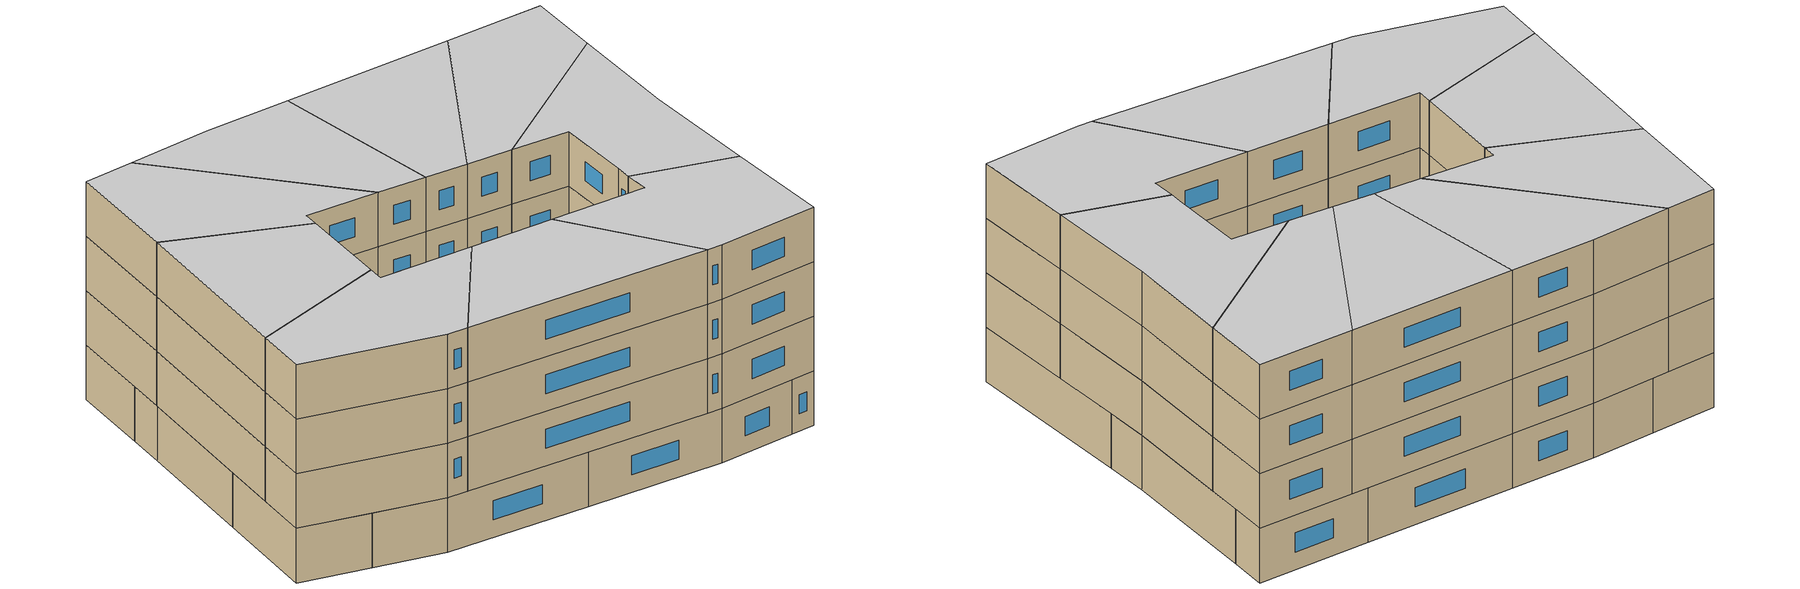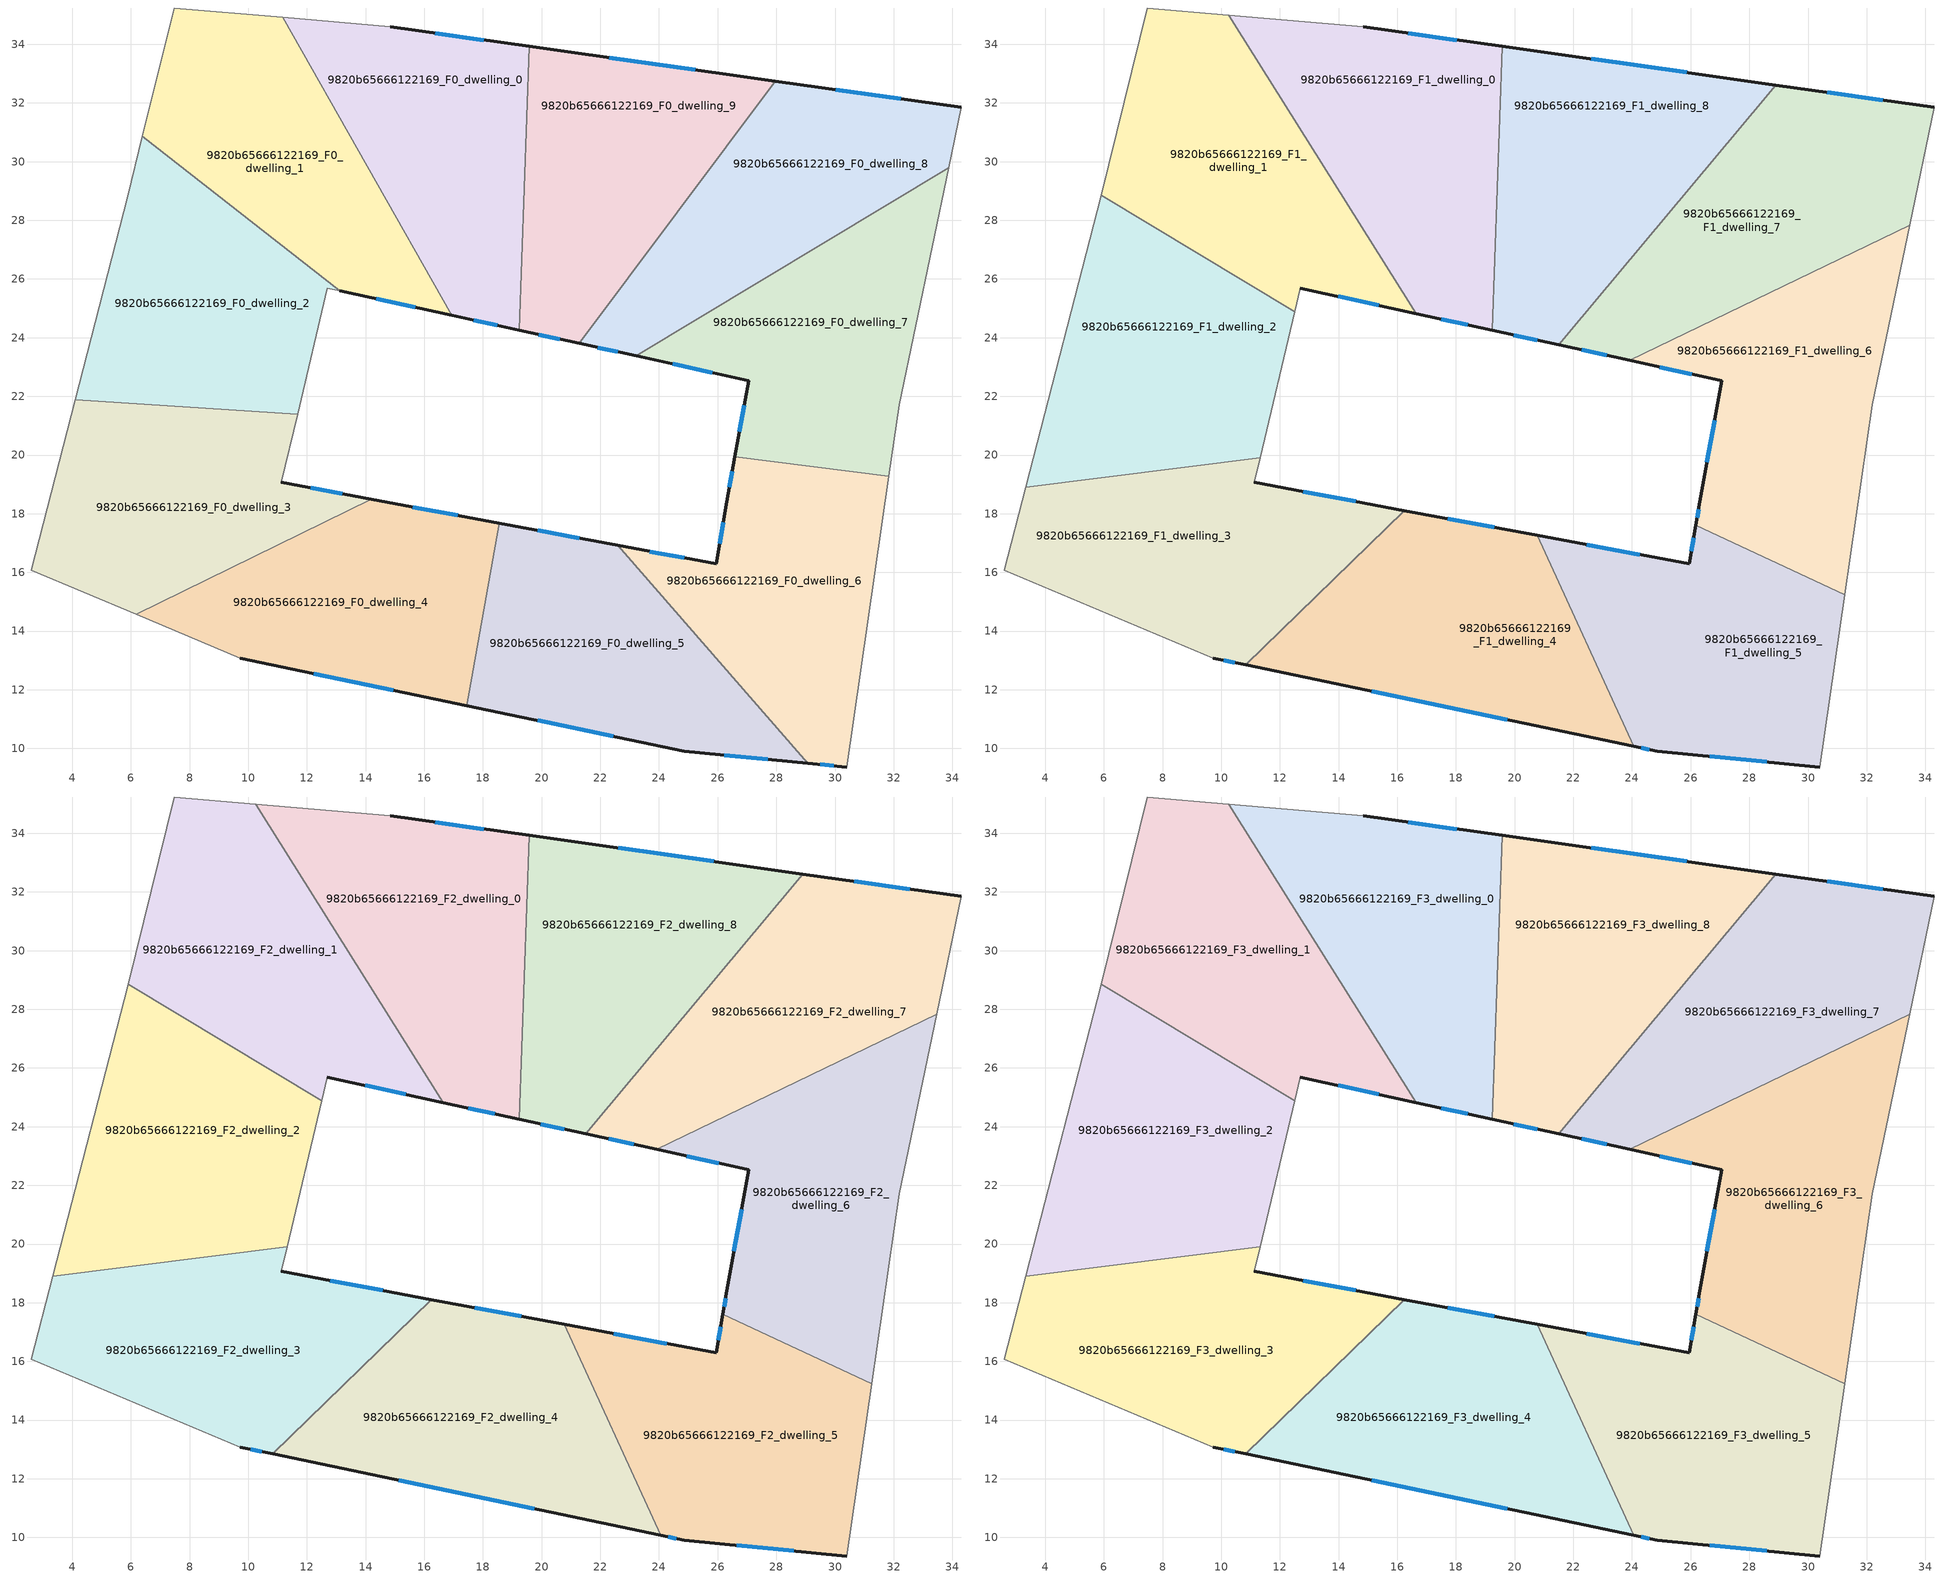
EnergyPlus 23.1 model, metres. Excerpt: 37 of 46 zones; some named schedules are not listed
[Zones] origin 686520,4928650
9820b65666122169_F0_dwelling_0
 floor ground (EU_floor_Construction): 19.57,33.93 19.23,24.25 16.93,24.76 11.18,34.91 14.83,34.6 z0
 wall outside (EU_wall_Construction): 16.93,24.76 19.23,24.25 / 19.57,33.93 14.83,34.6 z0:3
 wall to 9820b65666122169_F0_dwelling_9 (EU_wall_Construction): 19.23,24.25 19.57,33.93 z0:3
 wall to 9820b65666122169_F0_dwelling_1 (EU_wall_Construction): 11.18,34.91 16.93,24.76 z0:3
 wall adiabatic (EU_wall_Construction): 14.83,34.6 11.18,34.91 z0:3
 window (EU_Window_Construction): 17.68,24.59 18.49,24.42 / 18.03,34.14 16.37,34.38 z0.98:2.02
9820b65666122169_F0_dwelling_1
 floor ground (EU_floor_Construction): 11.18,34.91 16.93,24.76 13.12,25.59 6.4,30.86 7.47,35.24 z0
 wall outside (EU_wall_Construction): 13.12,25.59 16.93,24.76 z0:3
 wall to 9820b65666122169_F0_dwelling_2 (EU_wall_Construction): 6.4,30.86 13.12,25.59 z0:3
 wall adiabatic (EU_wall_Construction): 11.18,34.91 7.47,35.24 6.4,30.86 z0:3
 window (EU_Window_Construction): 14.36,25.32 15.69,25.03 z0.98:2.02
9820b65666122169_F0_dwelling_2
 floor ground (EU_floor_Construction): 12.69,25.69 11.68,21.38 4.1,21.88 5.89,28.82 6.4,30.86 13.12,25.59 z0
 wall adiabatic (EU_wall_Construction): 11.68,21.38 12.69,25.69 13.12,25.59 / 6.4,30.86 5.89,28.82 4.1,21.88 z0:3
 wall to 9820b65666122169_F0_dwelling_3 (EU_wall_Construction): 4.1,21.88 11.68,21.38 z0:3
9820b65666122169_F0_dwelling_3
 floor ground (EU_floor_Construction): 11.68,21.38 11.13,19.07 14.2,18.49 6.18,14.57 2.6,16.08 4.1,21.88 z0
 wall outside (EU_wall_Construction): 14.2,18.49 11.13,19.07 z0:3
 wall adiabatic (EU_wall_Construction): 11.13,19.07 11.68,21.38 / 4.1,21.88 2.6,16.08 6.18,14.57 z0:3
 wall to 9820b65666122169_F0_dwelling_4 (EU_wall_Construction): 6.18,14.57 14.2,18.49 z0:3
 window (EU_Window_Construction): 13.2,18.68 12.13,18.88 z0.98:2.02
9820b65666122169_F0_dwelling_4
 floor ground (EU_floor_Construction): 18.55,17.67 17.45,11.46 9.72,13.08 6.18,14.57 14.2,18.49 z0
 wall outside (EU_wall_Construction): 18.55,17.67 14.2,18.49 / 9.72,13.08 17.45,11.46 z0:3
 wall to 9820b65666122169_F0_dwelling_5 (EU_wall_Construction): 17.45,11.46 18.55,17.67 z0:3
 wall adiabatic (EU_wall_Construction): 6.18,14.57 9.72,13.08 z0:3
 window (EU_Window_Construction): 17.13,17.94 15.61,18.23 / 12.24,12.55 14.94,11.98 z0.98:2.02
 ceiling adiabatic (EU_roof_Construction): 17.45,11.46 18.55,17.67 16.24,18.11 10.83,12.85 z3
9820b65666122169_F0_dwelling_5
 floor ground (EU_floor_Construction): 22.59,16.92 29.07,9.5 24.85,9.91 17.45,11.46 18.55,17.67 z0
 wall outside (EU_wall_Construction): 22.59,16.92 18.55,17.67 / 17.45,11.46 24.85,9.91 29.07,9.5 z0:3
 wall to 9820b65666122169_F0_dwelling_6 (EU_wall_Construction): 29.07,9.5 22.59,16.92 z0:3
 window (EU_Window_Construction): 21.28,17.16 19.86,17.43 / 26.22,9.77 27.7,9.63 / 19.86,10.95 22.45,10.41 z0.98:2.02
9820b65666122169_F0_dwelling_6
 floor ground (EU_floor_Construction): 31.83,19.27 30.39,9.37 29.07,9.5 22.59,16.92 25.95,16.29 26.31,18.41 26.59,19.94 z0
 wall outside (EU_wall_Construction): 26.59,19.94 26.31,18.41 25.95,16.29 22.59,16.92 / 29.07,9.5 30.39,9.37 z0:3
 wall adiabatic (EU_wall_Construction): 30.39,9.37 31.83,19.27 z0:3
 wall to 9820b65666122169_F0_dwelling_7 (EU_wall_Construction): 31.83,19.27 26.59,19.94 z0:3
 window (EU_Window_Construction): 24.86,16.49 23.69,16.71 / 26.2,17.72 26.07,16.98 / 26.5,19.44 26.4,18.91 / 29.5,9.45 29.96,9.41 z0.98:2.02
9820b65666122169_F0_dwelling_7
 floor ground (EU_floor_Construction): 33.87,29.79 32.18,21.72 31.83,19.27 26.59,19.94 27.05,22.54 23.23,23.38 z0
 wall outside (EU_wall_Construction): 23.23,23.38 27.05,22.54 26.59,19.94 z0:3
 wall to 9820b65666122169_F0_dwelling_8 (EU_wall_Construction): 33.87,29.79 23.23,23.38 z0:3
 wall adiabatic (EU_wall_Construction): 31.83,19.27 32.18,21.72 33.87,29.79 z0:3
 window (EU_Window_Construction): 26.9,21.69 26.74,20.78 / 24.47,23.1 25.81,22.81 z0.98:2.02
9820b65666122169_F0_dwelling_8
 floor ground (EU_floor_Construction): 34.3,31.85 33.87,29.79 23.23,23.38 21.29,23.8 27.97,32.74 z0
 wall outside (EU_wall_Construction): 21.29,23.8 23.23,23.38 / 34.3,31.85 27.97,32.74 z0:3
 wall to 9820b65666122169_F0_dwelling_9 (EU_wall_Construction): 27.97,32.74 21.29,23.8 z0:3
 wall adiabatic (EU_wall_Construction): 33.87,29.79 34.3,31.85 z0:3
 window (EU_Window_Construction): 21.92,23.66 22.6,23.51 / 32.24,32.14 30.03,32.45 z0.98:2.02
9820b65666122169_F0_dwelling_9
 floor ground (EU_floor_Construction): 27.97,32.74 21.29,23.8 19.23,24.25 19.57,33.93 z0
 wall outside (EU_wall_Construction): 19.23,24.25 21.29,23.8 / 27.97,32.74 19.57,33.93 z0:3
 window (EU_Window_Construction): 19.9,24.1 20.62,23.95 / 25.24,33.13 22.3,33.54 z0.98:2.02
9820b65666122169_F1_dwelling_0
 floor to 9820b65666122169_F0_dwelling_0 (EU_floor_Construction): 19.57,33.93 19.23,24.25 16.93,24.76 11.18,34.91 14.83,34.6 z3
 floor to 9820b65666122169_F0_dwelling_1 (EU_floor_Construction): 11.18,34.91 16.93,24.76 16.65,24.82 10.25,34.99 z3
 wall outside (EU_wall_Construction): 16.65,24.82 19.23,24.25 / 19.57,33.93 14.83,34.6 z3:6
 wall to 9820b65666122169_F1_dwelling_8 (EU_wall_Construction): 19.23,24.25 19.57,33.93 z3:6
 wall to 9820b65666122169_F1_dwelling_1 (EU_wall_Construction): 10.25,34.99 16.65,24.82 z3:6
 wall adiabatic (EU_wall_Construction): 14.83,34.6 10.25,34.99 z3:6
 window (EU_Window_Construction): 17.49,24.63 18.39,24.44 / 18.03,34.14 16.37,34.38 z3.98:5.02
9820b65666122169_F1_dwelling_1
 floor to 9820b65666122169_F0_dwelling_1 (EU_floor_Construction): 10.25,34.99 16.65,24.82 13.12,25.59 6.4,30.86 7.47,35.24 z3
 floor to 9820b65666122169_F0_dwelling_2 (EU_floor_Construction): 12.69,25.69 12.5,24.88 5.9,28.85 6.4,30.86 13.12,25.59 z3
 wall outside (EU_wall_Construction): 12.69,25.69 16.65,24.82 z3:6
 wall adiabatic (EU_wall_Construction): 12.5,24.88 12.69,25.69 / 10.25,34.99 7.47,35.24 5.9,28.85 z3:6
 wall to 9820b65666122169_F1_dwelling_2 (EU_wall_Construction): 5.9,28.85 12.5,24.88 z3:6
 window (EU_Window_Construction): 13.98,25.4 15.36,25.1 z3.98:5.02
9820b65666122169_F1_dwelling_2
 floor to 9820b65666122169_F0_dwelling_2 (EU_floor_Construction): 12.5,24.88 11.68,21.38 4.1,21.88 5.9,28.85 z3
 floor to 9820b65666122169_F0_dwelling_3 (EU_floor_Construction): 11.68,21.38 11.33,19.91 3.33,18.9 4.1,21.88 z3
 wall adiabatic (EU_wall_Construction): 11.33,19.91 12.5,24.88 / 5.9,28.85 3.33,18.9 z3:6
 wall to 9820b65666122169_F1_dwelling_3 (EU_wall_Construction): 3.33,18.9 11.33,19.91 z3:6
9820b65666122169_F1_dwelling_3
 floor to 9820b65666122169_F0_dwelling_3 (EU_floor_Construction): 14.2,18.49 6.18,14.57 2.6,16.08 3.33,18.9 11.33,19.91 11.13,19.07 z3
 floor to 9820b65666122169_F0_dwelling_4 (EU_floor_Construction): 16.24,18.11 10.83,12.85 9.72,13.08 6.18,14.57 14.2,18.49 z3
 wall outside (EU_wall_Construction): 16.24,18.11 11.13,19.07 / 9.72,13.08 10.83,12.85 z3:6
 wall adiabatic (EU_wall_Construction): 3.33,18.9 2.6,16.08 9.72,13.08 / 11.13,19.07 11.33,19.91 z3:6
 wall to 9820b65666122169_F1_dwelling_4 (EU_wall_Construction): 10.83,12.85 16.24,18.11 z3:6
 window (EU_Window_Construction): 14.58,18.42 12.8,18.75 / 10.08,13 10.47,12.92 z3.98:5.02
9820b65666122169_F1_dwelling_4
 floor to 9820b65666122169_F0_dwelling_4 (EU_floor_Construction): 18.55,17.67 17.45,11.46 10.83,12.85 16.24,18.11 z3
 floor to 9820b65666122169_F0_dwelling_5 (EU_floor_Construction): 20.78,17.26 24.05,10.07 17.45,11.46 18.55,17.67 z3
 wall outside (EU_wall_Construction): 20.78,17.26 16.24,18.11 / 10.83,12.85 24.05,10.07 z3:6
 wall to 9820b65666122169_F1_dwelling_5 (EU_wall_Construction): 24.05,10.07 20.78,17.26 z3:6
 window (EU_Window_Construction): 19.3,17.53 17.72,17.83 / 15.13,11.94 19.75,10.97 z3.98:5.02
9820b65666122169_F1_dwelling_5
 floor to 9820b65666122169_F0_dwelling_5 (EU_floor_Construction): 22.59,16.92 29.07,9.5 24.85,9.91 24.05,10.07 20.78,17.26 z3
 floor to 9820b65666122169_F0_dwelling_6 (EU_floor_Construction): 31.24,15.24 30.39,9.37 29.07,9.5 22.59,16.92 25.95,16.29 26.18,17.61 z3
 wall outside (EU_wall_Construction): 24.05,10.07 24.85,9.91 30.39,9.37 / 26.18,17.61 25.95,16.29 20.78,17.26 z3:6
 wall to 9820b65666122169_F1_dwelling_6 (EU_wall_Construction): 31.24,15.24 26.18,17.61 z3:6
 wall adiabatic (EU_wall_Construction): 30.39,9.37 31.24,15.24 z3:6
 window (EU_Window_Construction): 24.31,10.02 24.59,9.96 / 24.27,16.6 22.46,16.94 / 26.1,17.18 26.03,16.71 / 26.65,9.73 28.59,9.54 z3.98:5.02
9820b65666122169_F1_dwelling_6
 floor to 9820b65666122169_F0_dwelling_6 (EU_floor_Construction): 31.83,19.27 31.24,15.24 26.18,17.61 26.31,18.41 26.59,19.94 z3
 floor to 9820b65666122169_F0_dwelling_7 (EU_floor_Construction): 33.46,27.83 32.18,21.72 31.83,19.27 26.59,19.94 27.05,22.54 23.93,23.22 z3
 wall outside (EU_wall_Construction): 23.93,23.22 27.05,22.54 26.31,18.41 26.18,17.61 z3:6
 wall to 9820b65666122169_F1_dwelling_7 (EU_wall_Construction): 33.46,27.83 23.93,23.22 z3:6
 wall adiabatic (EU_wall_Construction): 31.24,15.24 32.18,21.72 33.46,27.83 z3:6
 window (EU_Window_Construction): 26.27,18.15 26.22,17.87 / 26.81,21.19 26.55,19.75 / 24.94,23 26.04,22.76 z3.98:5.02
9820b65666122169_F1_dwelling_7
 floor to 9820b65666122169_F0_dwelling_8 (EU_floor_Construction): 34.3,31.85 33.87,29.79 23.23,23.38 21.5,23.75 28.9,32.61 z3
 floor to 9820b65666122169_F0_dwelling_7 (EU_floor_Construction): 33.87,29.79 33.46,27.83 23.93,23.22 23.23,23.38 z3
 wall outside (EU_wall_Construction): 21.5,23.75 23.93,23.22 / 34.3,31.85 28.9,32.61 z3:6
 wall to 9820b65666122169_F1_dwelling_8 (EU_wall_Construction): 28.9,32.61 21.5,23.75 z3:6
 wall adiabatic (EU_wall_Construction): 33.46,27.83 34.3,31.85 z3:6
 window (EU_Window_Construction): 22.29,23.58 23.14,23.4 / 32.54,32.09 30.66,32.36 z3.98:5.02
9820b65666122169_F1_dwelling_8
 floor to 9820b65666122169_F0_dwelling_8 (EU_floor_Construction): 28.9,32.61 21.5,23.75 21.29,23.8 27.97,32.74 z3
 floor to 9820b65666122169_F0_dwelling_9 (EU_floor_Construction): 27.97,32.74 21.29,23.8 19.23,24.25 19.57,33.93 z3
 wall outside (EU_wall_Construction): 19.23,24.25 21.5,23.75 / 28.9,32.61 19.57,33.93 z3:6
 window (EU_Window_Construction): 19.97,24.09 20.76,23.92 / 25.86,33.04 22.61,33.5 z3.98:5.02
9820b65666122169_F2_dwelling_0
 floor to 9820b65666122169_F1_dwelling_0 (EU_floor_Construction): 19.57,33.93 19.23,24.25 16.65,24.82 10.25,34.99 14.83,34.6 z6
 wall outside (EU_wall_Construction): 16.65,24.82 19.23,24.25 / 19.57,33.93 14.83,34.6 z6:9
 wall to 9820b65666122169_F2_dwelling_8 (EU_wall_Construction): 19.23,24.25 19.57,33.93 z6:9
 wall to 9820b65666122169_F2_dwelling_1 (EU_wall_Construction): 10.25,34.99 16.65,24.82 z6:9
 wall adiabatic (EU_wall_Construction): 14.83,34.6 10.25,34.99 z6:9
 window (EU_Window_Construction): 17.49,24.63 18.39,24.44 / 18.03,34.14 16.37,34.38 z6.98:8.02
9820b65666122169_F2_dwelling_1
 floor to 9820b65666122169_F1_dwelling_1 (EU_floor_Construction): 10.25,34.99 16.65,24.82 12.69,25.69 12.5,24.88 5.9,28.85 7.47,35.24 z6
 wall outside (EU_wall_Construction): 12.69,25.69 16.65,24.82 z6:9
 wall adiabatic (EU_wall_Construction): 12.5,24.88 12.69,25.69 / 10.25,34.99 7.47,35.24 5.9,28.85 z6:9
 wall to 9820b65666122169_F2_dwelling_2 (EU_wall_Construction): 5.9,28.85 12.5,24.88 z6:9
 window (EU_Window_Construction): 13.98,25.4 15.36,25.1 z6.98:8.02
9820b65666122169_F2_dwelling_2
 floor to 9820b65666122169_F1_dwelling_2 (EU_floor_Construction): 12.5,24.88 11.33,19.91 3.33,18.9 5.9,28.85 z6
 wall adiabatic (EU_wall_Construction): 11.33,19.91 12.5,24.88 / 5.9,28.85 3.33,18.9 z6:9
 wall to 9820b65666122169_F2_dwelling_3 (EU_wall_Construction): 3.33,18.9 11.33,19.91 z6:9
9820b65666122169_F2_dwelling_3
 floor to 9820b65666122169_F1_dwelling_3 (EU_floor_Construction): 16.24,18.11 10.83,12.85 9.72,13.08 2.6,16.08 3.33,18.9 11.33,19.91 11.13,19.07 z6
 wall outside (EU_wall_Construction): 16.24,18.11 11.13,19.07 / 9.72,13.08 10.83,12.85 z6:9
 wall adiabatic (EU_wall_Construction): 3.33,18.9 2.6,16.08 9.72,13.08 / 11.13,19.07 11.33,19.91 z6:9
 wall to 9820b65666122169_F2_dwelling_4 (EU_wall_Construction): 10.83,12.85 16.24,18.11 z6:9
 window (EU_Window_Construction): 14.58,18.42 12.8,18.75 / 10.08,13 10.47,12.92 z6.98:8.02
9820b65666122169_F2_dwelling_4
 floor to 9820b65666122169_F1_dwelling_4 (EU_floor_Construction): 20.78,17.26 24.05,10.07 10.83,12.85 16.24,18.11 z6
 wall outside (EU_wall_Construction): 20.78,17.26 16.24,18.11 / 10.83,12.85 24.05,10.07 z6:9
 wall to 9820b65666122169_F2_dwelling_5 (EU_wall_Construction): 24.05,10.07 20.78,17.26 z6:9
 window (EU_Window_Construction): 19.3,17.53 17.72,17.83 / 15.13,11.94 19.75,10.97 z6.98:8.02
9820b65666122169_F2_dwelling_5
 floor to 9820b65666122169_F1_dwelling_5 (EU_floor_Construction): 31.24,15.24 30.39,9.37 24.85,9.91 24.05,10.07 20.78,17.26 25.95,16.29 26.18,17.61 z6
 wall outside (EU_wall_Construction): 24.05,10.07 24.85,9.91 30.39,9.37 / 26.18,17.61 25.95,16.29 20.78,17.26 z6:9
 wall to 9820b65666122169_F2_dwelling_6 (EU_wall_Construction): 31.24,15.24 26.18,17.61 z6:9
 wall adiabatic (EU_wall_Construction): 30.39,9.37 31.24,15.24 z6:9
 window (EU_Window_Construction): 24.31,10.02 24.59,9.96 / 24.27,16.6 22.46,16.94 / 26.1,17.18 26.03,16.71 / 26.65,9.73 28.59,9.54 z6.98:8.02
9820b65666122169_F2_dwelling_6
 floor to 9820b65666122169_F1_dwelling_6 (EU_floor_Construction): 33.46,27.83 32.18,21.72 31.24,15.24 26.18,17.61 26.31,18.41 27.05,22.54 23.93,23.22 z6
 wall outside (EU_wall_Construction): 23.93,23.22 27.05,22.54 26.31,18.41 26.18,17.61 z6:9
 wall to 9820b65666122169_F2_dwelling_7 (EU_wall_Construction): 33.46,27.83 23.93,23.22 z6:9
 wall adiabatic (EU_wall_Construction): 31.24,15.24 32.18,21.72 33.46,27.83 z6:9
 window (EU_Window_Construction): 26.27,18.15 26.22,17.87 / 26.81,21.19 26.55,19.75 / 24.94,23 26.04,22.76 z6.98:8.02
9820b65666122169_F2_dwelling_7
 floor to 9820b65666122169_F1_dwelling_7 (EU_floor_Construction): 34.3,31.85 33.46,27.83 23.93,23.22 21.5,23.75 28.9,32.61 z6
 wall outside (EU_wall_Construction): 21.5,23.75 23.93,23.22 / 34.3,31.85 28.9,32.61 z6:9
 wall to 9820b65666122169_F2_dwelling_8 (EU_wall_Construction): 28.9,32.61 21.5,23.75 z6:9
 wall adiabatic (EU_wall_Construction): 33.46,27.83 34.3,31.85 z6:9
 window (EU_Window_Construction): 22.29,23.58 23.14,23.4 / 32.54,32.09 30.66,32.36 z6.98:8.02
9820b65666122169_F2_dwelling_8
 floor to 9820b65666122169_F1_dwelling_8 (EU_floor_Construction): 28.9,32.61 21.5,23.75 19.23,24.25 19.57,33.93 z6
 wall outside (EU_wall_Construction): 19.23,24.25 21.5,23.75 / 28.9,32.61 19.57,33.93 z6:9
 window (EU_Window_Construction): 19.97,24.09 20.76,23.92 / 25.86,33.04 22.61,33.5 z6.98:8.02
9820b65666122169_F3_dwelling_0
 floor to 9820b65666122169_F2_dwelling_0 (EU_floor_Construction): 19.57,33.93 19.23,24.25 16.65,24.82 10.25,34.99 14.83,34.6 z9
 wall outside (EU_wall_Construction): 16.65,24.82 19.23,24.25 / 19.57,33.93 14.83,34.6 z9:12
 wall to 9820b65666122169_F3_dwelling_8 (EU_wall_Construction): 19.23,24.25 19.57,33.93 z9:12
 wall to 9820b65666122169_F3_dwelling_1 (EU_wall_Construction): 10.25,34.99 16.65,24.82 z9:12
 wall adiabatic (EU_wall_Construction): 14.83,34.6 10.25,34.99 z9:12
 window (EU_Window_Construction): 17.49,24.63 18.39,24.44 / 18.03,34.14 16.37,34.38 z9.98:11.02
 ceiling to 9820b65666122169_F4_dwelling_0 (EU_floor_Construction): 19.23,24.25 19.57,33.93 14.83,34.6 10.25,34.99 16.65,24.82 z12
9820b65666122169_F3_dwelling_1
 floor to 9820b65666122169_F2_dwelling_1 (EU_floor_Construction): 10.25,34.99 16.65,24.82 12.69,25.69 12.5,24.88 5.9,28.85 7.47,35.24 z9
 wall outside (EU_wall_Construction): 12.69,25.69 16.65,24.82 z9:12
 wall adiabatic (EU_wall_Construction): 12.5,24.88 12.69,25.69 / 10.25,34.99 7.47,35.24 5.9,28.85 z9:12
 wall to 9820b65666122169_F3_dwelling_2 (EU_wall_Construction): 5.9,28.85 12.5,24.88 z9:12
 window (EU_Window_Construction): 13.98,25.4 15.36,25.1 z9.98:11.02
 ceiling to 9820b65666122169_F4_dwelling_1 (EU_floor_Construction): 16.65,24.82 10.25,34.99 7.47,35.24 5.9,28.85 12.5,24.88 12.69,25.69 z12
9820b65666122169_F3_dwelling_2
 floor to 9820b65666122169_F2_dwelling_2 (EU_floor_Construction): 12.5,24.88 11.33,19.91 3.33,18.9 5.9,28.85 z9
 wall adiabatic (EU_wall_Construction): 11.33,19.91 12.5,24.88 / 5.9,28.85 3.33,18.9 z9:12
 wall to 9820b65666122169_F3_dwelling_3 (EU_wall_Construction): 3.33,18.9 11.33,19.91 z9:12
 ceiling to 9820b65666122169_F4_dwelling_2 (EU_floor_Construction): 11.33,19.91 12.5,24.88 5.9,28.85 3.33,18.9 z12
9820b65666122169_F3_dwelling_3
 floor to 9820b65666122169_F2_dwelling_3 (EU_floor_Construction): 16.24,18.11 10.83,12.85 9.72,13.08 2.6,16.08 3.33,18.9 11.33,19.91 11.13,19.07 z9
 wall outside (EU_wall_Construction): 16.24,18.11 11.13,19.07 / 9.72,13.08 10.83,12.85 z9:12
 wall adiabatic (EU_wall_Construction): 3.33,18.9 2.6,16.08 9.72,13.08 / 11.13,19.07 11.33,19.91 z9:12
 wall to 9820b65666122169_F3_dwelling_4 (EU_wall_Construction): 10.83,12.85 16.24,18.11 z9:12
 window (EU_Window_Construction): 14.58,18.42 12.8,18.75 / 10.08,13 10.47,12.92 z9.98:11.02
 ceiling to 9820b65666122169_F4_dwelling_3 (EU_floor_Construction): 16.24,18.11 11.13,19.07 11.33,19.91 3.33,18.9 2.6,16.08 9.72,13.08 10.83,12.85 z12
9820b65666122169_F3_dwelling_4
 floor to 9820b65666122169_F2_dwelling_4 (EU_floor_Construction): 20.78,17.26 24.05,10.07 10.83,12.85 16.24,18.11 z9
 wall outside (EU_wall_Construction): 20.78,17.26 16.24,18.11 / 10.83,12.85 24.05,10.07 z9:12
 wall to 9820b65666122169_F3_dwelling_5 (EU_wall_Construction): 24.05,10.07 20.78,17.26 z9:12
 window (EU_Window_Construction): 19.3,17.53 17.72,17.83 / 15.13,11.94 19.75,10.97 z9.98:11.02
 ceiling to 9820b65666122169_F4_dwelling_4 (EU_floor_Construction): 24.05,10.07 20.78,17.26 16.24,18.11 10.83,12.85 z12
9820b65666122169_F3_dwelling_5
 floor to 9820b65666122169_F2_dwelling_5 (EU_floor_Construction): 31.24,15.24 30.39,9.37 24.85,9.91 24.05,10.07 20.78,17.26 25.95,16.29 26.18,17.61 z9
 wall outside (EU_wall_Construction): 24.05,10.07 24.85,9.91 30.39,9.37 / 26.18,17.61 25.95,16.29 20.78,17.26 z9:12
 wall to 9820b65666122169_F3_dwelling_6 (EU_wall_Construction): 31.24,15.24 26.18,17.61 z9:12
 wall adiabatic (EU_wall_Construction): 30.39,9.37 31.24,15.24 z9:12
 window (EU_Window_Construction): 24.31,10.02 24.59,9.96 / 24.27,16.6 22.46,16.94 / 26.1,17.18 26.03,16.71 / 26.65,9.73 28.59,9.54 z9.98:11.02
 ceiling to 9820b65666122169_F4_dwelling_5 (EU_floor_Construction): 30.39,9.37 31.24,15.24 26.18,17.61 25.95,16.29 20.78,17.26 24.05,10.07 24.85,9.91 z12
9820b65666122169_F3_dwelling_6
 floor to 9820b65666122169_F2_dwelling_6 (EU_floor_Construction): 33.46,27.83 32.18,21.72 31.24,15.24 26.18,17.61 26.31,18.41 27.05,22.54 23.93,23.22 z9
 wall outside (EU_wall_Construction): 23.93,23.22 27.05,22.54 26.31,18.41 26.18,17.61 z9:12
 wall to 9820b65666122169_F3_dwelling_7 (EU_wall_Construction): 33.46,27.83 23.93,23.22 z9:12
 wall adiabatic (EU_wall_Construction): 31.24,15.24 32.18,21.72 33.46,27.83 z9:12
 window (EU_Window_Construction): 26.27,18.15 26.22,17.87 / 26.81,21.19 26.55,19.75 / 24.94,23 26.04,22.76 z9.98:11.02
 ceiling to 9820b65666122169_F4_dwelling_6 (EU_floor_Construction): 31.24,15.24 32.18,21.72 33.46,27.83 23.93,23.22 27.05,22.54 26.31,18.41 26.18,17.61 z12
9820b65666122169_F3_dwelling_7
 floor to 9820b65666122169_F2_dwelling_7 (EU_floor_Construction): 34.3,31.85 33.46,27.83 23.93,23.22 21.5,23.75 28.9,32.61 z9
 wall outside (EU_wall_Construction): 21.5,23.75 23.93,23.22 / 34.3,31.85 28.9,32.61 z9:12
 wall to 9820b65666122169_F3_dwelling_8 (EU_wall_Construction): 28.9,32.61 21.5,23.75 z9:12
 wall adiabatic (EU_wall_Construction): 33.46,27.83 34.3,31.85 z9:12
 window (EU_Window_Construction): 22.29,23.58 23.14,23.4 / 32.54,32.09 30.66,32.36 z9.98:11.02
 ceiling to 9820b65666122169_F4_dwelling_7 (EU_floor_Construction): 33.46,27.83 34.3,31.85 28.9,32.61 21.5,23.75 23.93,23.22 z12
9820b65666122169_F3_dwelling_8
 floor to 9820b65666122169_F2_dwelling_8 (EU_floor_Construction): 28.9,32.61 21.5,23.75 19.23,24.25 19.57,33.93 z9
 wall outside (EU_wall_Construction): 19.23,24.25 21.5,23.75 / 28.9,32.61 19.57,33.93 z9:12
 window (EU_Window_Construction): 19.97,24.09 20.76,23.92 / 25.86,33.04 22.61,33.5 z9.98:11.02
 ceiling to 9820b65666122169_F4_dwelling_8 (EU_floor_Construction): 21.5,23.75 28.9,32.61 19.57,33.93 19.23,24.25 z12
[Building]
EU S2 Campaign: North Axis=0; Terrain=City; Solar Distribution=FullExterior
[Site:Location]
Bologna: Latitude=44.5; Longitude=11.25; Time Zone=1; Elevation=37
[SizingPeriod:WeatherFileDays]
AnnualSizingPeriod: Begin Month=1; Begin Day of Month=1; End Month=12; End Day of Month=31; Day of Week for Start Day=Monday; Use Weather File Daylight Saving Period=No; Use Weather File Rain and Snow Indicators=No
[MATERIAL]
EU_InternalMass_Material: Roughness=MediumRough; Thickness=0.1; Conductivity=1; Density=1800; Specific Heat=900; Thermal Absorptance=0.9; Solar Absorptance=0.7; Visible Absorptance=0.7
[MATERIAL:NOMASS] Roughness=MediumRough; Thermal Absorptance=0.9; Solar Absorptance=0.7; Visible Absorptance=0.7
Name | Thermal Resistance
EU_wall_NoMass | 0.905828
EU_roof_NoMass | 0.37593
EU_floor_NoMass | 0.67114
[WINDOWMATERIAL:SIMPLEGLAZINGSYSTEM]
EU_Window_SimpleGlazing: UFactor=4.52486; Solar Heat Gain Coefficient=0.85; Visible Transmittance=0.85
[CONSTRUCTION]
EU_wall_Construction: EU_wall_NoMass
EU_roof_Construction: EU_roof_NoMass
EU_floor_Construction: EU_floor_NoMass
EU_Window_Construction: EU_Window_SimpleGlazing
EU_InternalMass_Construction: EU_InternalMass_Material
[ZONE] Type=1; Multiplier=1; Ceiling Height=autocalculate; Floor Area=autocalculate; Part of Total Floor Area=Yes
Name | Volume
9820b65666122169_F0_dwelling_0 | 154.432
9820b65666122169_F1_dwelling_0; 9820b65666122169_F2_dwelling_0; 9820b65666122169_F3_dwelling_0 | 171.598
9820b65666122169_F0_dwelling_1; 9820b65666122169_F0_dwelling_5 | 154.459
9820b65666122169_F1_dwelling_1; 9820b65666122169_F2_dwelling_1; 9820b65666122169_F3_dwelling_1 | 171.623
9820b65666122169_F0_dwelling_2 | 154.463
9820b65666122169_F1_dwelling_2; 9820b65666122169_F2_dwelling_2; 9820b65666122169_F3_dwelling_2 | 171.595
9820b65666122169_F0_dwelling_3; 9820b65666122169_F0_dwelling_6 | 154.447
9820b65666122169_F1_dwelling_3; 9820b65666122169_F2_dwelling_3; 9820b65666122169_F3_dwelling_3 | 171.621
9820b65666122169_F0_dwelling_4 | 154.446
9820b65666122169_F1_dwelling_4; 9820b65666122169_F2_dwelling_4; 9820b65666122169_F3_dwelling_4 | 171.599
9820b65666122169_F1_dwelling_5; 9820b65666122169_F2_dwelling_5; 9820b65666122169_F3_dwelling_5 | 171.614
9820b65666122169_F1_dwelling_6; 9820b65666122169_F2_dwelling_6; 9820b65666122169_F3_dwelling_6 | 171.615
9820b65666122169_F0_dwelling_7 | 154.451
9820b65666122169_F1_dwelling_7; 9820b65666122169_F2_dwelling_7; 9820b65666122169_F3_dwelling_7 | 171.602
9820b65666122169_F0_dwelling_8 | 154.45
9820b65666122169_F1_dwelling_8; 9820b65666122169_F2_dwelling_8; 9820b65666122169_F3_dwelling_8 | 171.609
9820b65666122169_F0_dwelling_9 | 154.429
[INTERNALMASS] Construction=EU_InternalMass_Construction
Name | Zone or ZoneList | Surface Area
9820b65666122169_F0_dwelling_0_EU_InternalMass | 9820b65666122169_F0_dwelling_0 | 51.4774
9820b65666122169_F0_dwelling_1_EU_InternalMass | 9820b65666122169_F0_dwelling_1 | 51.4866
9820b65666122169_F0_dwelling_2_EU_InternalMass | 9820b65666122169_F0_dwelling_2 | 51.4872
9820b65666122169_F0_dwelling_3_EU_InternalMass | 9820b65666122169_F0_dwelling_3 | 51.4819
9820b65666122169_F0_dwelling_4_EU_InternalMass | 9820b65666122169_F0_dwelling_4 | 51.4816
9820b65666122169_F0_dwelling_5_EU_InternalMass | 9820b65666122169_F0_dwelling_5 | 51.4865
9820b65666122169_F0_dwelling_6_EU_InternalMass | 9820b65666122169_F0_dwelling_6 | 51.4817
9820b65666122169_F0_dwelling_7_EU_InternalMass | 9820b65666122169_F0_dwelling_7 | 51.4835
9820b65666122169_F0_dwelling_8_EU_InternalMass | 9820b65666122169_F0_dwelling_8 | 51.4831
9820b65666122169_F0_dwelling_9_EU_InternalMass | 9820b65666122169_F0_dwelling_9 | 51.4766
9820b65666122169_F1_dwelling_0_EU_InternalMass | 9820b65666122169_F1_dwelling_0 | 57.1995
9820b65666122169_F1_dwelling_1_EU_InternalMass | 9820b65666122169_F1_dwelling_1 | 57.2081
9820b65666122169_F1_dwelling_2_EU_InternalMass | 9820b65666122169_F1_dwelling_2 | 57.1983
9820b65666122169_F1_dwelling_3_EU_InternalMass | 9820b65666122169_F1_dwelling_3 | 57.2068
9820b65666122169_F1_dwelling_4_EU_InternalMass | 9820b65666122169_F1_dwelling_4 | 57.1999
9820b65666122169_F1_dwelling_5_EU_InternalMass | 9820b65666122169_F1_dwelling_5 | 57.2049
9820b65666122169_F1_dwelling_6_EU_InternalMass | 9820b65666122169_F1_dwelling_6 | 57.2048
9820b65666122169_F1_dwelling_7_EU_InternalMass | 9820b65666122169_F1_dwelling_7 | 57.2003
9820b65666122169_F1_dwelling_8_EU_InternalMass | 9820b65666122169_F1_dwelling_8 | 57.2032
9820b65666122169_F2_dwelling_0_EU_InternalMass | 9820b65666122169_F2_dwelling_0 | 57.1995
9820b65666122169_F2_dwelling_1_EU_InternalMass | 9820b65666122169_F2_dwelling_1 | 57.2081
9820b65666122169_F2_dwelling_2_EU_InternalMass | 9820b65666122169_F2_dwelling_2 | 57.1983
9820b65666122169_F2_dwelling_3_EU_InternalMass | 9820b65666122169_F2_dwelling_3 | 57.2068
9820b65666122169_F2_dwelling_4_EU_InternalMass | 9820b65666122169_F2_dwelling_4 | 57.1999
9820b65666122169_F2_dwelling_5_EU_InternalMass | 9820b65666122169_F2_dwelling_5 | 57.2049
9820b65666122169_F2_dwelling_6_EU_InternalMass | 9820b65666122169_F2_dwelling_6 | 57.2048
9820b65666122169_F2_dwelling_7_EU_InternalMass | 9820b65666122169_F2_dwelling_7 | 57.2003
9820b65666122169_F2_dwelling_8_EU_InternalMass | 9820b65666122169_F2_dwelling_8 | 57.2032
9820b65666122169_F3_dwelling_0_EU_InternalMass | 9820b65666122169_F3_dwelling_0 | 57.1995
9820b65666122169_F3_dwelling_1_EU_InternalMass | 9820b65666122169_F3_dwelling_1 | 57.2081
9820b65666122169_F3_dwelling_2_EU_InternalMass | 9820b65666122169_F3_dwelling_2 | 57.1983
9820b65666122169_F3_dwelling_3_EU_InternalMass | 9820b65666122169_F3_dwelling_3 | 57.2068
9820b65666122169_F3_dwelling_4_EU_InternalMass | 9820b65666122169_F3_dwelling_4 | 57.1999
9820b65666122169_F3_dwelling_5_EU_InternalMass | 9820b65666122169_F3_dwelling_5 | 57.2049
9820b65666122169_F3_dwelling_6_EU_InternalMass | 9820b65666122169_F3_dwelling_6 | 57.2048
9820b65666122169_F3_dwelling_7_EU_InternalMass | 9820b65666122169_F3_dwelling_7 | 57.2003
9820b65666122169_F3_dwelling_8_EU_InternalMass | 9820b65666122169_F3_dwelling_8 | 57.2032
[OTHEREQUIPMENT] Fuel Type=Electricity; Design Level Calculation Method=Watts/Area; Power per Zone Floor Area=1; Fraction Latent=0; Fraction Radiant=0; Fraction Lost=0; Carbon Dioxide Generation Rate=0; EndUse Subcategory=EU_Step8_InternalGains
Name | Zone or ZoneList or Space or SpaceList | Schedule
EU_Step8_InternalGain_9820b65666122169_F0_dwelling_0_f000 | 9820b65666122169_F0_dwelling_0 | EU_Step8_GainSchedule_9820b65666122169_F0_dwelling_0_f000
EU_Step8_InternalGain_9820b65666122169_F0_dwelling_1_f000 | 9820b65666122169_F0_dwelling_1 | EU_Step8_GainSchedule_9820b65666122169_F0_dwelling_1_f000
EU_Step8_InternalGain_9820b65666122169_F0_dwelling_2_f000 | 9820b65666122169_F0_dwelling_2 | EU_Step8_GainSchedule_9820b65666122169_F0_dwelling_2_f000
EU_Step8_InternalGain_9820b65666122169_F0_dwelling_3_f000 | 9820b65666122169_F0_dwelling_3 | EU_Step8_GainSchedule_9820b65666122169_F0_dwelling_3_f000
EU_Step8_InternalGain_9820b65666122169_F0_dwelling_4_f000 | 9820b65666122169_F0_dwelling_4 | EU_Step8_GainSchedule_9820b65666122169_F0_dwelling_4_f000
EU_Step8_InternalGain_9820b65666122169_F0_dwelling_5_f000 | 9820b65666122169_F0_dwelling_5 | EU_Step8_GainSchedule_9820b65666122169_F0_dwelling_5_f000
EU_Step8_InternalGain_9820b65666122169_F0_dwelling_6_f000 | 9820b65666122169_F0_dwelling_6 | EU_Step8_GainSchedule_9820b65666122169_F0_dwelling_6_f000
EU_Step8_InternalGain_9820b65666122169_F0_dwelling_7_f000 | 9820b65666122169_F0_dwelling_7 | EU_Step8_GainSchedule_9820b65666122169_F0_dwelling_7_f000
EU_Step8_InternalGain_9820b65666122169_F0_dwelling_8_f000 | 9820b65666122169_F0_dwelling_8 | EU_Step8_GainSchedule_9820b65666122169_F0_dwelling_8_f000
EU_Step8_InternalGain_9820b65666122169_F0_dwelling_9_f000 | 9820b65666122169_F0_dwelling_9 | EU_Step8_GainSchedule_9820b65666122169_F0_dwelling_9_f000
EU_Step8_InternalGain_9820b65666122169_F1_dwelling_0_f000 | 9820b65666122169_F1_dwelling_0 | EU_Step8_GainSchedule_9820b65666122169_F1_dwelling_0_f000
EU_Step8_InternalGain_9820b65666122169_F1_dwelling_1_f000 | 9820b65666122169_F1_dwelling_1 | EU_Step8_GainSchedule_9820b65666122169_F1_dwelling_1_f000
EU_Step8_InternalGain_9820b65666122169_F1_dwelling_2_f000 | 9820b65666122169_F1_dwelling_2 | EU_Step8_GainSchedule_9820b65666122169_F1_dwelling_2_f000
EU_Step8_InternalGain_9820b65666122169_F1_dwelling_3_f000 | 9820b65666122169_F1_dwelling_3 | EU_Step8_GainSchedule_9820b65666122169_F1_dwelling_3_f000
EU_Step8_InternalGain_9820b65666122169_F1_dwelling_4_f000 | 9820b65666122169_F1_dwelling_4 | EU_Step8_GainSchedule_9820b65666122169_F1_dwelling_4_f000
EU_Step8_InternalGain_9820b65666122169_F1_dwelling_5_f000 | 9820b65666122169_F1_dwelling_5 | EU_Step8_GainSchedule_9820b65666122169_F1_dwelling_5_f000
EU_Step8_InternalGain_9820b65666122169_F1_dwelling_6_f000 | 9820b65666122169_F1_dwelling_6 | EU_Step8_GainSchedule_9820b65666122169_F1_dwelling_6_f000
EU_Step8_InternalGain_9820b65666122169_F1_dwelling_7_f000 | 9820b65666122169_F1_dwelling_7 | EU_Step8_GainSchedule_9820b65666122169_F1_dwelling_7_f000
EU_Step8_InternalGain_9820b65666122169_F1_dwelling_8_f000 | 9820b65666122169_F1_dwelling_8 | EU_Step8_GainSchedule_9820b65666122169_F1_dwelling_8_f000
EU_Step8_InternalGain_9820b65666122169_F2_dwelling_0_f000 | 9820b65666122169_F2_dwelling_0 | EU_Step8_GainSchedule_9820b65666122169_F2_dwelling_0_f000
EU_Step8_InternalGain_9820b65666122169_F2_dwelling_1_f000 | 9820b65666122169_F2_dwelling_1 | EU_Step8_GainSchedule_9820b65666122169_F2_dwelling_1_f000
EU_Step8_InternalGain_9820b65666122169_F2_dwelling_2_f000 | 9820b65666122169_F2_dwelling_2 | EU_Step8_GainSchedule_9820b65666122169_F2_dwelling_2_f000
EU_Step8_InternalGain_9820b65666122169_F2_dwelling_3_f000 | 9820b65666122169_F2_dwelling_3 | EU_Step8_GainSchedule_9820b65666122169_F2_dwelling_3_f000
EU_Step8_InternalGain_9820b65666122169_F2_dwelling_4_f000 | 9820b65666122169_F2_dwelling_4 | EU_Step8_GainSchedule_9820b65666122169_F2_dwelling_4_f000
EU_Step8_InternalGain_9820b65666122169_F2_dwelling_5_f000 | 9820b65666122169_F2_dwelling_5 | EU_Step8_GainSchedule_9820b65666122169_F2_dwelling_5_f000
EU_Step8_InternalGain_9820b65666122169_F2_dwelling_6_f000 | 9820b65666122169_F2_dwelling_6 | EU_Step8_GainSchedule_9820b65666122169_F2_dwelling_6_f000
EU_Step8_InternalGain_9820b65666122169_F2_dwelling_7_f000 | 9820b65666122169_F2_dwelling_7 | EU_Step8_GainSchedule_9820b65666122169_F2_dwelling_7_f000
EU_Step8_InternalGain_9820b65666122169_F2_dwelling_8_f000 | 9820b65666122169_F2_dwelling_8 | EU_Step8_GainSchedule_9820b65666122169_F2_dwelling_8_f000
EU_Step8_InternalGain_9820b65666122169_F3_dwelling_0_f000 | 9820b65666122169_F3_dwelling_0 | EU_Step8_GainSchedule_9820b65666122169_F3_dwelling_0_f000
EU_Step8_InternalGain_9820b65666122169_F3_dwelling_1_f000 | 9820b65666122169_F3_dwelling_1 | EU_Step8_GainSchedule_9820b65666122169_F3_dwelling_1_f000
EU_Step8_InternalGain_9820b65666122169_F3_dwelling_2_f000 | 9820b65666122169_F3_dwelling_2 | EU_Step8_GainSchedule_9820b65666122169_F3_dwelling_2_f000
EU_Step8_InternalGain_9820b65666122169_F3_dwelling_3_f000 | 9820b65666122169_F3_dwelling_3 | EU_Step8_GainSchedule_9820b65666122169_F3_dwelling_3_f000
EU_Step8_InternalGain_9820b65666122169_F3_dwelling_4_f000 | 9820b65666122169_F3_dwelling_4 | EU_Step8_GainSchedule_9820b65666122169_F3_dwelling_4_f000
EU_Step8_InternalGain_9820b65666122169_F3_dwelling_5_f000 | 9820b65666122169_F3_dwelling_5 | EU_Step8_GainSchedule_9820b65666122169_F3_dwelling_5_f000
EU_Step8_InternalGain_9820b65666122169_F3_dwelling_6_f000 | 9820b65666122169_F3_dwelling_6 | EU_Step8_GainSchedule_9820b65666122169_F3_dwelling_6_f000
EU_Step8_InternalGain_9820b65666122169_F3_dwelling_7_f000 | 9820b65666122169_F3_dwelling_7 | EU_Step8_GainSchedule_9820b65666122169_F3_dwelling_7_f000
EU_Step8_InternalGain_9820b65666122169_F3_dwelling_8_f000 | 9820b65666122169_F3_dwelling_8 | EU_Step8_GainSchedule_9820b65666122169_F3_dwelling_8_f000
[ZONEVENTILATION:DESIGNFLOWRATE] Schedule=EU_AlwaysOn; Design Flow Rate Calculation Method=AirChanges/Hour; Air Changes per Hour=0.73129; Ventilation Type=Natural; Fan Pressure Rise=0; Fan Total Efficiency=1; Constant Term Coefficient=1; Temperature Term Coefficient=0; Velocity Term Coefficient=0; Velocity Squared Term Coefficient=0; Minimum Indoor Temperature=-100; Maximum Indoor Temperature=100; Delta Temperature=-100; Minimum Outdoor Temperature=-100; Maximum Outdoor Temperature=100; Maximum Wind Speed=40
Name | Zone or ZoneList or Space or SpaceList
EU_ConstantAir_9820b65666122169_F0_dwelling_0 | 9820b65666122169_F0_dwelling_0
EU_ConstantAir_9820b65666122169_F0_dwelling_1 | 9820b65666122169_F0_dwelling_1
EU_ConstantAir_9820b65666122169_F0_dwelling_2 | 9820b65666122169_F0_dwelling_2
EU_ConstantAir_9820b65666122169_F0_dwelling_3 | 9820b65666122169_F0_dwelling_3
EU_ConstantAir_9820b65666122169_F0_dwelling_4 | 9820b65666122169_F0_dwelling_4
EU_ConstantAir_9820b65666122169_F0_dwelling_5 | 9820b65666122169_F0_dwelling_5
EU_ConstantAir_9820b65666122169_F0_dwelling_6 | 9820b65666122169_F0_dwelling_6
EU_ConstantAir_9820b65666122169_F0_dwelling_7 | 9820b65666122169_F0_dwelling_7
EU_ConstantAir_9820b65666122169_F0_dwelling_8 | 9820b65666122169_F0_dwelling_8
EU_ConstantAir_9820b65666122169_F0_dwelling_9 | 9820b65666122169_F0_dwelling_9
EU_ConstantAir_9820b65666122169_F1_dwelling_0 | 9820b65666122169_F1_dwelling_0
EU_ConstantAir_9820b65666122169_F1_dwelling_1 | 9820b65666122169_F1_dwelling_1
EU_ConstantAir_9820b65666122169_F1_dwelling_2 | 9820b65666122169_F1_dwelling_2
EU_ConstantAir_9820b65666122169_F1_dwelling_3 | 9820b65666122169_F1_dwelling_3
EU_ConstantAir_9820b65666122169_F1_dwelling_4 | 9820b65666122169_F1_dwelling_4
EU_ConstantAir_9820b65666122169_F1_dwelling_5 | 9820b65666122169_F1_dwelling_5
EU_ConstantAir_9820b65666122169_F1_dwelling_6 | 9820b65666122169_F1_dwelling_6
EU_ConstantAir_9820b65666122169_F1_dwelling_7 | 9820b65666122169_F1_dwelling_7
EU_ConstantAir_9820b65666122169_F1_dwelling_8 | 9820b65666122169_F1_dwelling_8
EU_ConstantAir_9820b65666122169_F2_dwelling_0 | 9820b65666122169_F2_dwelling_0
EU_ConstantAir_9820b65666122169_F2_dwelling_1 | 9820b65666122169_F2_dwelling_1
EU_ConstantAir_9820b65666122169_F2_dwelling_2 | 9820b65666122169_F2_dwelling_2
EU_ConstantAir_9820b65666122169_F2_dwelling_3 | 9820b65666122169_F2_dwelling_3
EU_ConstantAir_9820b65666122169_F2_dwelling_4 | 9820b65666122169_F2_dwelling_4
EU_ConstantAir_9820b65666122169_F2_dwelling_5 | 9820b65666122169_F2_dwelling_5
EU_ConstantAir_9820b65666122169_F2_dwelling_6 | 9820b65666122169_F2_dwelling_6
EU_ConstantAir_9820b65666122169_F2_dwelling_7 | 9820b65666122169_F2_dwelling_7
EU_ConstantAir_9820b65666122169_F2_dwelling_8 | 9820b65666122169_F2_dwelling_8
EU_ConstantAir_9820b65666122169_F3_dwelling_0 | 9820b65666122169_F3_dwelling_0
EU_ConstantAir_9820b65666122169_F3_dwelling_1 | 9820b65666122169_F3_dwelling_1
EU_ConstantAir_9820b65666122169_F3_dwelling_2 | 9820b65666122169_F3_dwelling_2
EU_ConstantAir_9820b65666122169_F3_dwelling_3 | 9820b65666122169_F3_dwelling_3
EU_ConstantAir_9820b65666122169_F3_dwelling_4 | 9820b65666122169_F3_dwelling_4
EU_ConstantAir_9820b65666122169_F3_dwelling_5 | 9820b65666122169_F3_dwelling_5
EU_ConstantAir_9820b65666122169_F3_dwelling_6 | 9820b65666122169_F3_dwelling_6
EU_ConstantAir_9820b65666122169_F3_dwelling_7 | 9820b65666122169_F3_dwelling_7
EU_ConstantAir_9820b65666122169_F3_dwelling_8 | 9820b65666122169_F3_dwelling_8
[HVACTEMPLATE:ZONE:IDEALLOADSAIRSYSTEM] System Availability Schedule=EU_AlwaysOn; Maximum Heating Supply Air Temperature=50; Minimum Cooling Supply Air Temperature=13; Maximum Heating Supply Air Humidity Ratio=0.0156; Minimum Cooling Supply Air Humidity Ratio=0.0077; Heating Limit=NoLimit; Cooling Limit=NoLimit; Heating Availability Schedule=EU_AlwaysOn; Cooling Availability Schedule=EU_CoolingOff; Dehumidification Control Type=ConstantSensibleHeatRatio; Cooling Sensible Heat Ratio=0.7; Dehumidification Setpoint=60; Humidification Control Type=None; Humidification Setpoint=30; Outdoor Air Method=None; Outdoor Air Flow Rate per Person=0.00944; Outdoor Air Flow Rate per Zone Floor Area=0; Outdoor Air Flow Rate per Zone=0; Demand Controlled Ventilation Type=None; Outdoor Air Economizer Type=NoEconomizer; Heat Recovery Type=None; Sensible Heat Recovery Effectiveness=0.7; Latent Heat Recovery Effectiveness=0.65
Name | Template Thermostat
9820b65666122169_F0_dwelling_0 | EU_HeatOnly_9820b65666122169_F0_dwelling_0
9820b65666122169_F0_dwelling_1 | EU_HeatOnly_9820b65666122169_F0_dwelling_1
9820b65666122169_F0_dwelling_2 | EU_HeatOnly_9820b65666122169_F0_dwelling_2
9820b65666122169_F0_dwelling_3 | EU_HeatOnly_9820b65666122169_F0_dwelling_3
9820b65666122169_F0_dwelling_4 | EU_HeatOnly_9820b65666122169_F0_dwelling_4
9820b65666122169_F0_dwelling_5 | EU_HeatOnly_9820b65666122169_F0_dwelling_5
9820b65666122169_F0_dwelling_6 | EU_HeatOnly_9820b65666122169_F0_dwelling_6
9820b65666122169_F0_dwelling_7 | EU_HeatOnly_9820b65666122169_F0_dwelling_7
9820b65666122169_F0_dwelling_8 | EU_HeatOnly_9820b65666122169_F0_dwelling_8
9820b65666122169_F0_dwelling_9 | EU_HeatOnly_9820b65666122169_F0_dwelling_9
9820b65666122169_F1_dwelling_0 | EU_HeatOnly_9820b65666122169_F1_dwelling_0
9820b65666122169_F1_dwelling_1 | EU_HeatOnly_9820b65666122169_F1_dwelling_1
9820b65666122169_F1_dwelling_2 | EU_HeatOnly_9820b65666122169_F1_dwelling_2
9820b65666122169_F1_dwelling_3 | EU_HeatOnly_9820b65666122169_F1_dwelling_3
9820b65666122169_F1_dwelling_4 | EU_HeatOnly_9820b65666122169_F1_dwelling_4
9820b65666122169_F1_dwelling_5 | EU_HeatOnly_9820b65666122169_F1_dwelling_5
9820b65666122169_F1_dwelling_6 | EU_HeatOnly_9820b65666122169_F1_dwelling_6
9820b65666122169_F1_dwelling_7 | EU_HeatOnly_9820b65666122169_F1_dwelling_7
9820b65666122169_F1_dwelling_8 | EU_HeatOnly_9820b65666122169_F1_dwelling_8
9820b65666122169_F2_dwelling_0 | EU_HeatOnly_9820b65666122169_F2_dwelling_0
9820b65666122169_F2_dwelling_1 | EU_HeatOnly_9820b65666122169_F2_dwelling_1
9820b65666122169_F2_dwelling_2 | EU_HeatOnly_9820b65666122169_F2_dwelling_2
9820b65666122169_F2_dwelling_3 | EU_HeatOnly_9820b65666122169_F2_dwelling_3
9820b65666122169_F2_dwelling_4 | EU_HeatOnly_9820b65666122169_F2_dwelling_4
9820b65666122169_F2_dwelling_5 | EU_HeatOnly_9820b65666122169_F2_dwelling_5
9820b65666122169_F2_dwelling_6 | EU_HeatOnly_9820b65666122169_F2_dwelling_6
9820b65666122169_F2_dwelling_7 | EU_HeatOnly_9820b65666122169_F2_dwelling_7
9820b65666122169_F2_dwelling_8 | EU_HeatOnly_9820b65666122169_F2_dwelling_8
9820b65666122169_F3_dwelling_0 | EU_HeatOnly_9820b65666122169_F3_dwelling_0
9820b65666122169_F3_dwelling_1 | EU_HeatOnly_9820b65666122169_F3_dwelling_1
9820b65666122169_F3_dwelling_2 | EU_HeatOnly_9820b65666122169_F3_dwelling_2
9820b65666122169_F3_dwelling_3 | EU_HeatOnly_9820b65666122169_F3_dwelling_3
9820b65666122169_F3_dwelling_4 | EU_HeatOnly_9820b65666122169_F3_dwelling_4
9820b65666122169_F3_dwelling_5 | EU_HeatOnly_9820b65666122169_F3_dwelling_5
9820b65666122169_F3_dwelling_6 | EU_HeatOnly_9820b65666122169_F3_dwelling_6
9820b65666122169_F3_dwelling_7 | EU_HeatOnly_9820b65666122169_F3_dwelling_7
9820b65666122169_F3_dwelling_8 | EU_HeatOnly_9820b65666122169_F3_dwelling_8
[SIZING:ZONE] Zone Cooling Design Supply Air Temperature Input Method=SupplyAirTemperature; Zone Cooling Design Supply Air Temperature=13; Zone Heating Design Supply Air Temperature Input Method=SupplyAirTemperature; Zone Heating Design Supply Air Temperature=50; Zone Cooling Design Supply Air Humidity Ratio=0.008; Zone Heating Design Supply Air Humidity Ratio=0.008; Cooling Design Air Flow Method=DesignDay; Cooling Design Air Flow Rate=0; Cooling Minimum Air Flow per Zone Floor Area=0.000762; Cooling Minimum Air Flow=0; Cooling Minimum Air Flow Fraction=0.2; Heating Design Air Flow Method=DesignDay; Heating Design Air Flow Rate=0; Heating Maximum Air Flow per Zone Floor Area=0.002032; Heating Maximum Air Flow=0.141576; Heating Maximum Air Flow Fraction=0.3; Account for Dedicated Outdoor Air System=No; Dedicated Outdoor Air System Control Strategy=NeutralSupplyAir; Dedicated Outdoor Air Low Setpoint Temperature for Design=autosize; Dedicated Outdoor Air High Setpoint Temperature for Design=autosize; Zone Load Sizing Method=Sensible Load Only No Latent Load; Zone Latent Cooling Design Supply Air Humidity Ratio Input Method=HumidityRatioDifference; Zone Cooling Design Supply Air Humidity Ratio Difference=0.005; Zone Latent Heating Design Supply Air Humidity Ratio Input Method=HumidityRatioDifference; Zone Humidification Design Supply Air Humidity Ratio Difference=0.005
9820b65666122169_F0_dwelling_0; 9820b65666122169_F0_dwelling_1; 9820b65666122169_F0_dwelling_2; 9820b65666122169_F0_dwelling_3; 9820b65666122169_F0_dwelling_4; 9820b65666122169_F0_dwelling_5; 9820b65666122169_F0_dwelling_6; 9820b65666122169_F0_dwelling_7; 9820b65666122169_F0_dwelling_8; 9820b65666122169_F0_dwelling_9; 9820b65666122169_F1_dwelling_0; 9820b65666122169_F1_dwelling_1; 9820b65666122169_F1_dwelling_2; 9820b65666122169_F1_dwelling_3; 9820b65666122169_F1_dwelling_4; 9820b65666122169_F1_dwelling_5; 9820b65666122169_F1_dwelling_6; 9820b65666122169_F1_dwelling_7; 9820b65666122169_F1_dwelling_8; 9820b65666122169_F2_dwelling_0; 9820b65666122169_F2_dwelling_1; 9820b65666122169_F2_dwelling_2; 9820b65666122169_F2_dwelling_3; 9820b65666122169_F2_dwelling_4; 9820b65666122169_F2_dwelling_5; 9820b65666122169_F2_dwelling_6; 9820b65666122169_F2_dwelling_7; 9820b65666122169_F2_dwelling_8; 9820b65666122169_F3_dwelling_0; 9820b65666122169_F3_dwelling_1; 9820b65666122169_F3_dwelling_2; 9820b65666122169_F3_dwelling_3; 9820b65666122169_F3_dwelling_4; 9820b65666122169_F3_dwelling_5; 9820b65666122169_F3_dwelling_6; 9820b65666122169_F3_dwelling_7; 9820b65666122169_F3_dwelling_8
[SCHEDULE:FILE] Column Number=1; Rows to Skip at Top=0; Number of Hours of Data=8760; Column Separator=Comma; Interpolate to Timestep=No; Minutes per Item=60; Adjust Schedule for Daylight Savings=Yes
Name | File
EU_Step8_GainSchedule_9820b65666122169_F0_dwelling_0_f000 | ../../schedules/9820b65666122169/9820b65666122169_F0_dwelling_0_f000_gain.csv
EU_Step8_GainSchedule_9820b65666122169_F0_dwelling_1_f000 | ../../schedules/9820b65666122169/9820b65666122169_F0_dwelling_1_f000_gain.csv
